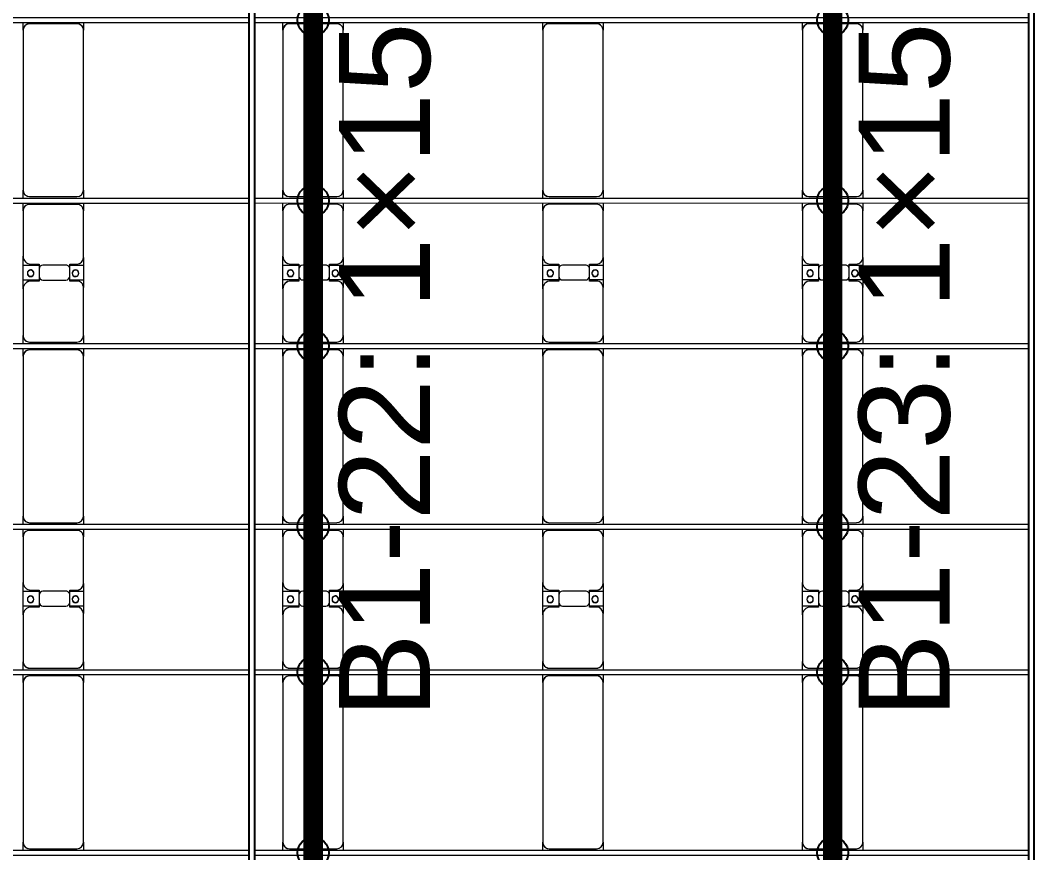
# Model space of a CAD drawing. Header units: millimetres. Extents: x -496478 to -186190, y -204059 to -87354.
# Drawn here: x -392996 to -385232, y -107343 to -100933 of the extents above; entities that cross this region are included whole.
import ezdxf

# ---------------------------------------------------------------- set-up
doc = ezdxf.new("R2010")
doc.units = ezdxf.units.MM
for name, color, linetype, lineweight in [('A-DETL-MBND', 5, 'Continuous', 9), ('A-GENM', 13, 'Continuous', 9), ('S-BEAM', 12, 'Continuous', 9)]:
    doc.layers.add(name, color=color, linetype=linetype, lineweight=lineweight)
doc.layers.add('GC-GHI CHU', color=2, linetype='Continuous')
doc.layers.add('GC-HOP 40x60 GIA CUONG', color=1, linetype='Continuous')
doc.styles.add('GC_VN', font='arial.ttf')

# ---------------------------------------------------------------- blocks, each defined once
blk = doc.blocks.new('Dai phao do pin - DẢI PHAO ĐỠ PIN-V24-BỐ TRÍ KHUNG KẾT CẤU BÈ PIN 01')
at = {"layer": 'A-DETL-MBND', "color": 8}
for p, q in [((59558, 241.6), (59619.7, 241.6)), ((60850.3, 241.6), (59619.7, 241.6)), ((60850.3, 241.6), (60908, 241.6)), ((60948, 241.6), (61009.7, 241.6)), ((61369.7, 241.6), (61009.7, 241.6)), ((61369.7, 241.6), (61552.2, 241.6)), ((61437.8, 241.6), (61620.3, 241.6)), ((61437.8, 118.2), (61437.8, 241.6)), ((61552.2, 241.6), (61552.2, 118.2)), ((61970.3, 241.6), (61620.3, 241.6)), ((61970.3, 241.6), (62028, 241.6)), ((62068, 241.6), (62129.7, 241.6)), ((63360.3, 241.6), (62129.7, 241.6)), ((63360.3, 241.6), (63418, 241.6)), ((63458, 241.6), (63519.7, 241.6)), ((63879.7, 241.6), (63519.7, 241.6)), ((63879.7, 241.6), (64062.2, 241.6)), ((63947.8, 241.6), (64130.3, 241.6)), ((63947.8, 118.2), (63947.8, 241.6)), ((64062.2, 241.6), (64062.2, 118.2)), ((64480.3, 241.6), (64130.3, 241.6)), ((64480.3, 241.6), (64538, 241.6)), ((64578, 241.6), (64639.7, 241.6)), ((65870.3, 241.6), (64639.7, 241.6)), ((65870.3, 241.6), (65928, 241.6)), ((59569.7, 191.6), (59569.7, -173.4)), ((60900.3, -173.4), (60900.3, 191.6)), ((60959.7, 191.6), (60959.7, -173.4)), ((61429.7, 118.2), (61429.7, 181.6)), ((61560.3, 181.6), (61560.3, 118.2)), ((62020.3, -173.4), (62020.3, 191.6)), ((62079.7, 191.6), (62079.7, -173.4)), ((63410.3, -173.4), (63410.3, 191.6)), ((63469.7, 191.6), (63469.7, -173.4)), ((63939.7, 118.2), (63939.7, 181.6)), ((64070.3, 181.6), (64070.3, 118.2)), ((64530.3, -173.4), (64530.3, 191.6)), ((64589.7, 191.6), (64589.7, -173.4)), ((65920.3, -173.4), (65920.3, 191.6)), ((61522.2, 118.2), (61429.7, 118.2)), ((61437.8, 88.2), (61437.8, -88.2)), ((61560.3, 118.2), (61467.8, 118.2)), ((61552.2, -88.2), (61552.2, 88.2)), ((64032.2, 118.2), (63939.7, 118.2)), ((63947.8, 88.2), (63947.8, -88.2)), ((64070.3, 118.2), (63977.8, 118.2)), ((64062.2, -88.2), (64062.2, 88.2)), ((61429.7, -173.4), (61429.7, -118.2)), ((61429.7, -118.2), (61522.2, -118.2)), ((61437.8, -223.4), (61437.8, -118.2)), ((61467.8, -118.2), (61560.3, -118.2)), ((61552.2, -118.2), (61552.2, -223.4)), ((61560.3, -118.2), (61560.3, -173.4)), ((63939.7, -173.4), (63939.7, -118.2)), ((63939.7, -118.2), (64032.2, -118.2)), ((63947.8, -223.4), (63947.8, -118.2)), ((63977.8, -118.2), (64070.3, -118.2)), ((64062.2, -118.2), (64062.2, -223.4)), ((64070.3, -118.2), (64070.3, -173.4)), ((59619.7, -223.4), (59558, -223.4)), ((59619.7, -223.4), (60850.3, -223.4)), ((60908, -223.4), (60850.3, -223.4)), ((61009.7, -223.4), (60948, -223.4)), ((61009.7, -223.4), (61379.7, -223.4)), ((61552.2, -223.4), (61379.7, -223.4)), ((61610.3, -223.4), (61437.8, -223.4)), ((61610.3, -223.4), (61970.3, -223.4)), ((62028, -223.4), (61970.3, -223.4)), ((62129.7, -223.4), (62068, -223.4)), ((62129.7, -223.4), (63360.3, -223.4)), ((63418, -223.4), (63360.3, -223.4)), ((63519.7, -223.4), (63458, -223.4)), ((63519.7, -223.4), (63889.7, -223.4)), ((64062.2, -223.4), (63889.7, -223.4)), ((64120.3, -223.4), (63947.8, -223.4)), ((64120.3, -223.4), (64480.3, -223.4)), ((64538, -223.4), (64480.3, -223.4)), ((64639.7, -223.4), (64578, -223.4)), ((64639.7, -223.4), (65870.3, -223.4)), ((65928, -223.4), (65870.3, -223.4))]:
    blk.add_line(p, q, dxfattribs=at)
for centre, radius, start, end in [((59619.7, 191.6), 50, 90, 180), ((59619.7, 191.6), 50, 105, 180), ((60850.3, 191.6), 50, 0, 90), ((60850.3, 191.6), 50, 15, 90), ((61009.7, 191.6), 50, 90, 180), ((61369.7, 181.6), 60, 0, 90), ((61620.3, 181.6), 60, 90, 180), ((61970.3, 191.6), 50, 0, 90), ((62129.7, 191.6), 50, 90, 180), ((62129.7, 191.6), 50, 105, 180), ((63360.3, 191.6), 50, 0, 90), ((63360.3, 191.6), 50, 15, 90), ((63519.7, 191.6), 50, 90, 180), ((63879.7, 181.6), 60, 0, 90), ((64130.3, 181.6), 60, 90, 180), ((64480.3, 191.6), 50, 0, 90), ((64639.7, 191.6), 50, 90, 180), ((64639.7, 191.6), 50, 105, 180), ((65870.3, 191.6), 50, 0, 90), ((65870.3, 191.6), 50, 15, 90), ((61009.7, 191.6), 50, 135, 180), ((61369.7, 181.6), 60, 0, 45), ((61488.6, 183.2), 25, 360, 180), ((61488.6, 183.2), 25, 180, 360), ((61491.4, 183.2), 25, 0, 180), ((61491.4, 183.2), 25, 180, 360), ((61491.4, 183.2), 25, 180, 195), ((61620.3, 181.6), 60, 135, 180), ((61970.3, 191.6), 50, 0, 45), ((63519.7, 191.6), 50, 135, 180), ((63879.7, 181.6), 60, 0, 45), ((63998.6, 183.2), 25, 0, 180), ((63998.6, 183.2), 25, 180, 360), ((64001.4, 183.2), 25, 0, 180), ((64001.4, 183.2), 25, 180, 0), ((64001.4, 183.2), 25, 180, 195), ((64130.3, 181.6), 60, 135, 180), ((64480.3, 191.6), 50, 0, 45), ((61467.8, 88.2), 30, 90, 180), ((61522.2, 88.2), 30, 0, 90), ((63977.8, 88.2), 30, 90, 180), ((64032.2, 88.2), 30, 0, 90), ((61467.8, -88.2), 30, 180, 270), ((61488.6, -161.8), 25, 360, 180), ((61491.4, -161.8), 25, 0, 180), ((61491.4, -161.8), 25, 120, 180), ((61491.4, -161.8), 25, 75, 105), ((61488.6, -161.8), 25, 75, 90), ((61488.6, -161.8), 25, 30, 45), ((61522.2, -88.2), 30, 270, 0), ((63977.8, -88.2), 30, 180, 270), ((63998.6, -161.8), 25, 0, 180), ((64001.4, -161.8), 25, 0, 180), ((64001.4, -161.8), 25, 135, 180), ((64001.4, -161.8), 25, 120, 127.5812), ((64001.4, -161.8), 25, 75, 105), ((63998.6, -161.8), 25, 75, 90), ((63998.6, -161.8), 25, 30, 45), ((64032.2, -88.2), 30, 270, 0), ((59619.7, -173.4), 50, 180, 270), ((59619.7, -173.4), 50, 180, 270), ((60850.3, -173.4), 50, 270, 0), ((60850.3, -173.4), 50, 285, 0), ((61009.7, -173.4), 50, 180, 270), ((61009.7, -173.4), 50, 180, 225), ((61379.7, -173.4), 50, 270, 360), ((61379.7, -173.4), 50, 315, 0), ((61488.6, -161.8), 25, 180, 360), ((61491.4, -161.8), 25, 180, 0), ((61488.6, -161.8), 25, 360, 15), ((61610.3, -173.4), 50, 180, 270), ((61610.3, -173.4), 50, 180, 225), ((61970.3, -173.4), 50, 270, 0), ((61970.3, -173.4), 50, 315, 0), ((62129.7, -173.4), 50, 180, 270), ((62129.7, -173.4), 50, 180, 270), ((63360.3, -173.4), 50, 270, 360), ((63360.3, -173.4), 50, 285, 360), ((63519.7, -173.4), 50, 180, 270), ((63519.7, -173.4), 50, 180, 225), ((63889.7, -173.4), 50, 270, 0), ((63889.7, -173.4), 50, 315, 0), ((63998.6, -161.8), 25, 180, 0), ((64001.4, -161.8), 25, 180, 360), ((63998.6, -161.8), 25, 0, 15), ((64120.3, -173.4), 50, 180, 270), ((64120.3, -173.4), 50, 180, 225), ((64480.3, -173.4), 50, 270, 0), ((64480.3, -173.4), 50, 315, 0), ((64639.7, -173.4), 50, 180, 270), ((64639.7, -173.4), 50, 180, 270), ((65870.3, -173.4), 50, 270, 0), ((65870.3, -173.4), 50, 285, 0)]:
    blk.add_arc(centre, radius, start, end, dxfattribs=at)
blk = doc.blocks.new('Dai phao do pin - DẢI PHAO ĐỠ PIN-V25-BỐ TRÍ KHUNG KẾT CẤU BÈ PIN 01')
at = {"layer": 'A-DETL-MBND', "color": 8}
for p, q in [((59558, 241.6), (59619.7, 241.6)), ((60850.3, 241.6), (59619.7, 241.6)), ((60850.3, 241.6), (60908, 241.6)), ((60948, 241.6), (61009.7, 241.6)), ((61369.7, 241.6), (61009.7, 241.6)), ((61369.7, 241.6), (61552.2, 241.6)), ((61437.8, 241.6), (61620.3, 241.6)), ((61437.8, 118.2), (61437.8, 241.6)), ((61552.2, 241.6), (61552.2, 118.2)), ((61970.3, 241.6), (61620.3, 241.6)), ((61970.3, 241.6), (62028, 241.6)), ((62068, 241.6), (62129.7, 241.6)), ((63360.3, 241.6), (62129.7, 241.6)), ((63360.3, 241.6), (63418, 241.6)), ((63458, 241.6), (63519.7, 241.6)), ((63879.7, 241.6), (63519.7, 241.6)), ((63879.7, 241.6), (64062.2, 241.6)), ((63947.8, 241.6), (64130.3, 241.6)), ((63947.8, 118.2), (63947.8, 241.6)), ((64062.2, 241.6), (64062.2, 118.2)), ((64480.3, 241.6), (64130.3, 241.6)), ((64480.3, 241.6), (64538, 241.6)), ((64578, 241.6), (64639.7, 241.6)), ((65870.3, 241.6), (64639.7, 241.6)), ((65870.3, 241.6), (65928, 241.6)), ((59569.7, 191.6), (59569.7, -173.4)), ((60900.3, -173.4), (60900.3, 191.6)), ((60959.7, 191.6), (60959.7, -173.4)), ((61429.7, 118.2), (61429.7, 181.6)), ((61560.3, 181.6), (61560.3, 118.2)), ((62020.3, -173.4), (62020.3, 191.6)), ((62079.7, 191.6), (62079.7, -173.4)), ((63410.3, -173.4), (63410.3, 191.6)), ((63469.7, 191.6), (63469.7, -173.4)), ((63939.7, 118.2), (63939.7, 181.6)), ((64070.3, 181.6), (64070.3, 118.2)), ((64530.3, -173.4), (64530.3, 191.6)), ((64589.7, 191.6), (64589.7, -173.4)), ((65920.3, -173.4), (65920.3, 191.6)), ((61522.2, 118.2), (61429.7, 118.2)), ((61437.8, 88.2), (61437.8, -88.2)), ((61560.3, 118.2), (61467.8, 118.2)), ((61552.2, -88.2), (61552.2, 88.2)), ((64032.2, 118.2), (63939.7, 118.2)), ((63947.8, 88.2), (63947.8, -88.2)), ((64070.3, 118.2), (63977.8, 118.2)), ((64062.2, -88.2), (64062.2, 88.2)), ((61429.7, -173.4), (61429.7, -118.2)), ((61429.7, -118.2), (61522.2, -118.2)), ((61437.8, -223.4), (61437.8, -118.2)), ((61467.8, -118.2), (61560.3, -118.2)), ((61552.2, -118.2), (61552.2, -223.4)), ((61560.3, -118.2), (61560.3, -173.4)), ((63939.7, -173.4), (63939.7, -118.2)), ((63939.7, -118.2), (64032.2, -118.2)), ((63947.8, -223.4), (63947.8, -118.2)), ((63977.8, -118.2), (64070.3, -118.2)), ((64062.2, -118.2), (64062.2, -223.4)), ((64070.3, -118.2), (64070.3, -173.4)), ((59619.7, -223.4), (59558, -223.4)), ((59619.7, -223.4), (60850.3, -223.4)), ((60908, -223.4), (60850.3, -223.4)), ((61009.7, -223.4), (60948, -223.4)), ((61009.7, -223.4), (61379.7, -223.4)), ((61552.2, -223.4), (61379.7, -223.4)), ((61610.3, -223.4), (61437.8, -223.4)), ((61610.3, -223.4), (61970.3, -223.4)), ((62028, -223.4), (61970.3, -223.4)), ((62129.7, -223.4), (62068, -223.4)), ((62129.7, -223.4), (63360.3, -223.4)), ((63418, -223.4), (63360.3, -223.4)), ((63519.7, -223.4), (63458, -223.4)), ((63519.7, -223.4), (63889.7, -223.4)), ((64062.2, -223.4), (63889.7, -223.4)), ((64120.3, -223.4), (63947.8, -223.4)), ((64120.3, -223.4), (64480.3, -223.4)), ((64538, -223.4), (64480.3, -223.4)), ((64639.7, -223.4), (64578, -223.4)), ((64639.7, -223.4), (65870.3, -223.4)), ((65928, -223.4), (65870.3, -223.4))]:
    blk.add_line(p, q, dxfattribs=at)
for centre, radius, start, end in [((59619.7, 191.6), 50, 90, 180), ((59619.7, 191.6), 50, 105, 180), ((60850.3, 191.6), 50, 0, 90), ((60850.3, 191.6), 50, 15, 90), ((61009.7, 191.6), 50, 90, 180), ((61369.7, 181.6), 60, 0, 90), ((61620.3, 181.6), 60, 90, 180), ((61970.3, 191.6), 50, 0, 90), ((62129.7, 191.6), 50, 90, 180), ((62129.7, 191.6), 50, 105, 180), ((63360.3, 191.6), 50, 0, 90), ((63360.3, 191.6), 50, 15, 90), ((63519.7, 191.6), 50, 90, 180), ((63879.7, 181.6), 60, 0, 90), ((64130.3, 181.6), 60, 90, 180), ((64480.3, 191.6), 50, 0, 90), ((64639.7, 191.6), 50, 90, 180), ((64639.7, 191.6), 50, 105, 180), ((65870.3, 191.6), 50, 0, 90), ((65870.3, 191.6), 50, 15, 90), ((61009.7, 191.6), 50, 135, 180), ((61369.7, 181.6), 60, 0, 45), ((61488.6, 183.2), 25, 360, 180), ((61488.6, 183.2), 25, 180, 360), ((61491.4, 183.2), 25, 0, 180), ((61491.4, 183.2), 25, 180, 360), ((61491.4, 183.2), 25, 180, 195), ((61620.3, 181.6), 60, 135, 180), ((61970.3, 191.6), 50, 0, 45), ((63519.7, 191.6), 50, 135, 180), ((63879.7, 181.6), 60, 0, 45), ((63998.6, 183.2), 25, 0, 180), ((63998.6, 183.2), 25, 180, 360), ((64001.4, 183.2), 25, 0, 180), ((64001.4, 183.2), 25, 180, 0), ((64001.4, 183.2), 25, 180, 195), ((64130.3, 181.6), 60, 135, 180), ((64480.3, 191.6), 50, 0, 45), ((61467.8, 88.2), 30, 90, 180), ((61522.2, 88.2), 30, 0, 90), ((63977.8, 88.2), 30, 90, 180), ((64032.2, 88.2), 30, 0, 90), ((61467.8, -88.2), 30, 180, 270), ((61488.6, -161.8), 25, 360, 180), ((61491.4, -161.8), 25, 0, 180), ((61491.4, -161.8), 25, 120, 180), ((61491.4, -161.8), 25, 75, 105), ((61488.6, -161.8), 25, 75, 90), ((61488.6, -161.8), 25, 30, 45), ((61522.2, -88.2), 30, 270, 0), ((63977.8, -88.2), 30, 180, 270), ((63998.6, -161.8), 25, 0, 180), ((64001.4, -161.8), 25, 0, 180), ((64001.4, -161.8), 25, 135, 180), ((64001.4, -161.8), 25, 120, 127.65792), ((64001.4, -161.8), 25, 75, 105), ((63998.6, -161.8), 25, 75, 90), ((63998.6, -161.8), 25, 30, 45), ((64032.2, -88.2), 30, 270, 0), ((59619.7, -173.4), 50, 180, 270), ((59619.7, -173.4), 50, 180, 270), ((60850.3, -173.4), 50, 270, 0), ((60850.3, -173.4), 50, 285, 0), ((61009.7, -173.4), 50, 180, 270), ((61009.7, -173.4), 50, 180, 225), ((61379.7, -173.4), 50, 270, 360), ((61379.7, -173.4), 50, 315, 0), ((61488.6, -161.8), 25, 180, 360), ((61491.4, -161.8), 25, 180, 0), ((61488.6, -161.8), 25, 360, 15), ((61610.3, -173.4), 50, 180, 270), ((61610.3, -173.4), 50, 180, 225), ((61970.3, -173.4), 50, 270, 0), ((61970.3, -173.4), 50, 315, 0), ((62129.7, -173.4), 50, 180, 270), ((62129.7, -173.4), 50, 180, 270), ((63360.3, -173.4), 50, 270, 360), ((63360.3, -173.4), 50, 285, 360), ((63519.7, -173.4), 50, 180, 270), ((63519.7, -173.4), 50, 180, 225), ((63889.7, -173.4), 50, 270, 0), ((63889.7, -173.4), 50, 315, 0), ((63998.6, -161.8), 25, 180, 0), ((64001.4, -161.8), 25, 180, 360), ((63998.6, -161.8), 25, 0, 15), ((64120.3, -173.4), 50, 180, 270), ((64120.3, -173.4), 50, 180, 225), ((64480.3, -173.4), 50, 270, 0), ((64480.3, -173.4), 50, 315, 0), ((64639.7, -173.4), 50, 180, 270), ((64639.7, -173.4), 50, 180, 270), ((65870.3, -173.4), 50, 270, 0), ((65870.3, -173.4), 50, 285, 0)]:
    blk.add_arc(centre, radius, start, end, dxfattribs=at)
blk = doc.blocks.new('Dai phao do pin - DẢI PHAO ĐỠ PIN-V26-BỐ TRÍ KHUNG KẾT CẤU BÈ PIN 01')
at = {"layer": 'A-DETL-MBND', "color": 8}
for p, q in [((59558, 241.6), (59619.7, 241.6)), ((60850.3, 241.6), (59619.7, 241.6)), ((60850.3, 241.6), (60908, 241.6)), ((60948, 241.6), (61009.7, 241.6)), ((61369.7, 241.6), (61009.7, 241.6)), ((61369.7, 241.6), (61552.2, 241.6)), ((61437.8, 241.6), (61620.3, 241.6)), ((61437.8, 118.2), (61437.8, 241.6)), ((61552.2, 241.6), (61552.2, 118.2)), ((61970.3, 241.6), (61620.3, 241.6)), ((61970.3, 241.6), (62028, 241.6)), ((62068, 241.6), (62129.7, 241.6)), ((63360.3, 241.6), (62129.7, 241.6)), ((63360.3, 241.6), (63418, 241.6)), ((63458, 241.6), (63519.7, 241.6)), ((63879.7, 241.6), (63519.7, 241.6)), ((63879.7, 241.6), (64062.2, 241.6)), ((63947.8, 241.6), (64130.3, 241.6)), ((63947.8, 118.2), (63947.8, 241.6)), ((64062.2, 241.6), (64062.2, 118.2)), ((64480.3, 241.6), (64130.3, 241.6)), ((64480.3, 241.6), (64538, 241.6)), ((64578, 241.6), (64639.7, 241.6)), ((65870.3, 241.6), (64639.7, 241.6)), ((65870.3, 241.6), (65928, 241.6)), ((59569.7, 191.6), (59569.7, -173.4)), ((60900.3, -173.4), (60900.3, 191.6)), ((60959.7, 191.6), (60959.7, -173.4)), ((61429.7, 118.2), (61429.7, 181.6)), ((61560.3, 181.6), (61560.3, 118.2)), ((62020.3, -173.4), (62020.3, 191.6)), ((62079.7, 191.6), (62079.7, -173.4)), ((63410.3, -173.4), (63410.3, 191.6)), ((63469.7, 191.6), (63469.7, -173.4)), ((63939.7, 118.2), (63939.7, 181.6)), ((64070.3, 181.6), (64070.3, 118.2)), ((64530.3, -173.4), (64530.3, 191.6)), ((64589.7, 191.6), (64589.7, -173.4)), ((65920.3, -173.4), (65920.3, 191.6)), ((61522.2, 118.2), (61429.7, 118.2)), ((61437.8, 88.2), (61437.8, -88.2)), ((61560.3, 118.2), (61467.8, 118.2)), ((61552.2, -88.2), (61552.2, 88.2)), ((64032.2, 118.2), (63939.7, 118.2)), ((63947.8, 88.2), (63947.8, -88.2)), ((64070.3, 118.2), (63977.8, 118.2)), ((64062.2, -88.2), (64062.2, 88.2)), ((61429.7, -173.4), (61429.7, -118.2)), ((61429.7, -118.2), (61522.2, -118.2)), ((61437.8, -223.4), (61437.8, -122.7)), ((61467.8, -118.2), (61560.3, -118.2)), ((61552.2, -122.7), (61552.2, -223.4)), ((61560.3, -118.2), (61560.3, -173.4)), ((63939.7, -173.4), (63939.7, -118.2)), ((63939.7, -118.2), (64032.2, -118.2)), ((63947.8, -223.4), (63947.8, -122.8)), ((63977.8, -118.2), (64070.3, -118.2)), ((64062.2, -122.8), (64062.2, -223.4)), ((64070.3, -118.2), (64070.3, -173.4)), ((59619.7, -223.4), (59558, -223.4)), ((59619.7, -223.4), (60850.3, -223.4)), ((60908, -223.4), (60850.3, -223.4)), ((61009.7, -223.4), (60948, -223.4)), ((61009.7, -223.4), (61379.7, -223.4)), ((61552.2, -223.4), (61379.7, -223.4)), ((61610.3, -223.4), (61437.8, -223.4)), ((61610.3, -223.4), (61970.3, -223.4)), ((62028, -223.4), (61970.3, -223.4)), ((62129.7, -223.4), (62068, -223.4)), ((62129.7, -223.4), (63360.3, -223.4)), ((63418, -223.4), (63360.3, -223.4)), ((63519.7, -223.4), (63458, -223.4)), ((63519.7, -223.4), (63889.7, -223.4)), ((64062.2, -223.4), (63889.7, -223.4)), ((64120.3, -223.4), (63947.8, -223.4)), ((64120.3, -223.4), (64480.3, -223.4)), ((64538, -223.4), (64480.3, -223.4)), ((64639.7, -223.4), (64578, -223.4)), ((64639.7, -223.4), (65870.3, -223.4)), ((65928, -223.4), (65870.3, -223.4))]:
    blk.add_line(p, q, dxfattribs=at)
for centre, radius, start, end in [((59619.7, 191.6), 50, 90, 180), ((59619.7, 191.6), 50, 105, 180), ((60850.3, 191.6), 50, 0, 90), ((60850.3, 191.6), 50, 15, 90), ((61009.7, 191.6), 50, 90, 180), ((61369.7, 181.6), 60, 0, 90), ((61620.3, 181.6), 60, 90, 180), ((61970.3, 191.6), 50, 0, 90), ((62129.7, 191.6), 50, 90, 180), ((62129.7, 191.6), 50, 105, 180), ((63360.3, 191.6), 50, 0, 90), ((63360.3, 191.6), 50, 15, 90), ((63519.7, 191.6), 50, 90, 180), ((63879.7, 181.6), 60, 0, 90), ((64130.3, 181.6), 60, 90, 180), ((64480.3, 191.6), 50, 0, 90), ((64639.7, 191.6), 50, 90, 180), ((64639.7, 191.6), 50, 105, 180), ((65870.3, 191.6), 50, 0, 90), ((65870.3, 191.6), 50, 15, 90), ((61009.7, 191.6), 50, 135, 180), ((61369.7, 181.6), 60, 0, 45), ((61488.6, 183.2), 25, 360, 180), ((61488.6, 183.2), 25, 180, 360), ((61491.4, 183.2), 25, 0, 180), ((61491.4, 183.2), 25, 180, 360), ((61491.4, 183.2), 25, 180, 195), ((61620.3, 181.6), 60, 135, 180), ((61970.3, 191.6), 50, 0, 45), ((63519.7, 191.6), 50, 135, 180), ((63879.7, 181.6), 60, 0, 45), ((63998.6, 183.2), 25, 0, 180), ((63998.6, 183.2), 25, 180, 360), ((64001.4, 183.2), 25, 0, 180), ((64001.4, 183.2), 25, 180, 0), ((64001.4, 183.2), 25, 180, 195), ((64130.3, 181.6), 60, 135, 180), ((64480.3, 191.6), 50, 0, 45), ((61467.8, 88.2), 30, 90, 180), ((61522.2, 88.2), 30, 0, 90), ((63977.8, 88.2), 30, 90, 180), ((64032.2, 88.2), 30, 0, 90), ((61467.8, -88.2), 30, 180, 270), ((61488.6, -161.8), 25, 360, 180), ((61491.4, -161.8), 25, 0, 180), ((61491.4, -161.8), 25, 120, 180), ((61491.4, -161.8), 25, 75, 105), ((61488.6, -161.8), 25, 75, 90), ((61488.6, -161.8), 25, 30, 45), ((61522.2, -88.2), 30, 270, 0), ((63977.8, -88.2), 30, 180, 270), ((63998.6, -161.8), 25, 0, 180), ((64001.4, -161.8), 25, 0, 180), ((64001.4, -161.8), 25, 135, 180), ((64001.4, -161.8), 25, 120, 127.73464), ((64001.4, -161.8), 25, 75, 105), ((63998.6, -161.8), 25, 75, 90), ((63998.6, -161.8), 25, 30, 45), ((64032.2, -88.2), 30, 270, 0), ((59619.7, -173.4), 50, 180, 270), ((59619.7, -173.4), 50, 180, 270), ((60850.3, -173.4), 50, 270, 0), ((60850.3, -173.4), 50, 285, 0), ((61009.7, -173.4), 50, 180, 270), ((61009.7, -173.4), 50, 180, 225), ((61379.7, -173.4), 50, 270, 360), ((61379.7, -173.4), 50, 315, 0), ((61488.6, -161.8), 25, 180, 360), ((61491.4, -161.8), 25, 180, 0), ((61488.6, -161.8), 25, 360, 15), ((61610.3, -173.4), 50, 180, 270), ((61610.3, -173.4), 50, 180, 225), ((61970.3, -173.4), 50, 270, 0), ((61970.3, -173.4), 50, 315, 0), ((62129.7, -173.4), 50, 180, 270), ((62129.7, -173.4), 50, 180, 270), ((63360.3, -173.4), 50, 270, 360), ((63360.3, -173.4), 50, 285, 360), ((63519.7, -173.4), 50, 180, 270), ((63519.7, -173.4), 50, 180, 225), ((63889.7, -173.4), 50, 270, 0), ((63889.7, -173.4), 50, 315, 0), ((63998.6, -161.8), 25, 180, 0), ((64001.4, -161.8), 25, 180, 360), ((63998.6, -161.8), 25, 0, 15), ((64120.3, -173.4), 50, 180, 270), ((64120.3, -173.4), 50, 180, 225), ((64480.3, -173.4), 50, 270, 0), ((64480.3, -173.4), 50, 315, 0), ((64639.7, -173.4), 50, 180, 270), ((64639.7, -173.4), 50, 180, 270), ((65870.3, -173.4), 50, 270, 0), ((65870.3, -173.4), 50, 285, 0)]:
    blk.add_arc(centre, radius, start, end, dxfattribs=at)
blk = doc.blocks.new('Dai phao do pin - DẢI PHAO ĐỠ PIN-V27-BỐ TRÍ KHUNG KẾT CẤU BÈ PIN 01')
at = {"layer": 'A-DETL-MBND', "color": 8}
for p, q in [((59558, 241.6), (59619.7, 241.6)), ((60850.3, 241.6), (59619.7, 241.6)), ((60850.3, 241.6), (60908, 241.6)), ((60948, 241.6), (61009.7, 241.6)), ((61369.7, 241.6), (61009.7, 241.6)), ((61369.7, 241.6), (61552.2, 241.6)), ((61437.8, 241.6), (61620.3, 241.6)), ((61437.8, 118.2), (61437.8, 241.6)), ((61552.2, 241.6), (61552.2, 118.2)), ((61970.3, 241.6), (61620.3, 241.6)), ((61970.3, 241.6), (62028, 241.6)), ((62068, 241.6), (62129.7, 241.6)), ((63360.3, 241.6), (62129.7, 241.6)), ((63360.3, 241.6), (63418, 241.6)), ((63458, 241.6), (63519.7, 241.6)), ((63879.7, 241.6), (63519.7, 241.6)), ((63879.7, 241.6), (64062.2, 241.6)), ((63947.8, 241.6), (64130.3, 241.6)), ((63947.8, 118.2), (63947.8, 241.6)), ((64062.2, 241.6), (64062.2, 118.2)), ((64480.3, 241.6), (64130.3, 241.6)), ((64480.3, 241.6), (64538, 241.6)), ((64578, 241.6), (64639.7, 241.6)), ((65870.3, 241.6), (64639.7, 241.6)), ((65870.3, 241.6), (65928, 241.6)), ((59569.7, 191.6), (59569.7, -173.4)), ((60900.3, -173.4), (60900.3, 191.6)), ((60959.7, 191.6), (60959.7, -173.4)), ((61429.7, 118.2), (61429.7, 181.6)), ((61560.3, 181.6), (61560.3, 118.2)), ((62020.3, -173.4), (62020.3, 191.6)), ((62079.7, 191.6), (62079.7, -173.4)), ((63410.3, -173.4), (63410.3, 191.6)), ((63469.7, 191.6), (63469.7, -173.4)), ((63939.7, 118.2), (63939.7, 181.6)), ((64070.3, 181.6), (64070.3, 118.2)), ((64530.3, -173.4), (64530.3, 191.6)), ((64589.7, 191.6), (64589.7, -173.4)), ((65920.3, -173.4), (65920.3, 191.6)), ((61522.2, 118.2), (61429.7, 118.2)), ((61437.8, 88.2), (61437.8, -88.2)), ((61560.3, 118.2), (61467.8, 118.2)), ((61552.2, -88.2), (61552.2, 88.2)), ((64032.2, 118.2), (63939.7, 118.2)), ((63947.8, 88.2), (63947.8, -88.2)), ((64070.3, 118.2), (63977.8, 118.2)), ((64062.2, -88.2), (64062.2, 88.2)), ((61429.7, -173.4), (61429.7, -118.2)), ((61429.7, -118.2), (61522.2, -118.2)), ((61437.8, -223.4), (61437.8, -118.2)), ((61467.8, -118.2), (61560.3, -118.2)), ((61552.2, -118.2), (61552.2, -223.4)), ((61560.3, -118.2), (61560.3, -173.4)), ((63939.7, -173.4), (63939.7, -118.2)), ((63939.7, -118.2), (64032.2, -118.2)), ((63947.8, -223.4), (63947.8, -118.2)), ((63977.8, -118.2), (64070.3, -118.2)), ((64062.2, -118.2), (64062.2, -223.4)), ((64070.3, -118.2), (64070.3, -173.4)), ((59619.7, -223.4), (59558, -223.4)), ((59619.7, -223.4), (60850.3, -223.4)), ((60908, -223.4), (60850.3, -223.4)), ((61009.7, -223.4), (60948, -223.4)), ((61009.7, -223.4), (61379.7, -223.4)), ((61552.2, -223.4), (61379.7, -223.4)), ((61610.3, -223.4), (61437.8, -223.4)), ((61610.3, -223.4), (61970.3, -223.4)), ((62028, -223.4), (61970.3, -223.4)), ((62129.7, -223.4), (62068, -223.4)), ((62129.7, -223.4), (63360.3, -223.4)), ((63418, -223.4), (63360.3, -223.4)), ((63519.7, -223.4), (63458, -223.4)), ((63519.7, -223.4), (63889.7, -223.4)), ((64062.2, -223.4), (63889.7, -223.4)), ((64120.3, -223.4), (63947.8, -223.4)), ((64120.3, -223.4), (64480.3, -223.4)), ((64538, -223.4), (64480.3, -223.4)), ((64639.7, -223.4), (64578, -223.4)), ((64639.7, -223.4), (65870.3, -223.4)), ((65928, -223.4), (65870.3, -223.4))]:
    blk.add_line(p, q, dxfattribs=at)
for centre, radius, start, end in [((59619.7, 191.6), 50, 90, 180), ((59619.7, 191.6), 50, 105, 180), ((60850.3, 191.6), 50, 0, 90), ((60850.3, 191.6), 50, 15, 90), ((61009.7, 191.6), 50, 90, 180), ((61369.7, 181.6), 60, 0, 90), ((61620.3, 181.6), 60, 90, 180), ((61970.3, 191.6), 50, 0, 90), ((62129.7, 191.6), 50, 90, 180), ((62129.7, 191.6), 50, 105, 180), ((63360.3, 191.6), 50, 0, 90), ((63360.3, 191.6), 50, 15, 90), ((63519.7, 191.6), 50, 90, 180), ((63879.7, 181.6), 60, 0, 90), ((64130.3, 181.6), 60, 90, 180), ((64480.3, 191.6), 50, 0, 90), ((64639.7, 191.6), 50, 90, 180), ((64639.7, 191.6), 50, 105, 180), ((65870.3, 191.6), 50, 0, 90), ((65870.3, 191.6), 50, 15, 90), ((61009.7, 191.6), 50, 135, 180), ((61369.7, 181.6), 60, 0, 45), ((61488.6, 183.2), 25, 360, 180), ((61488.6, 183.2), 25, 180, 360), ((61491.4, 183.2), 25, 0, 180), ((61491.4, 183.2), 25, 180, 360), ((61491.4, 183.2), 25, 180, 195), ((61620.3, 181.6), 60, 135, 180), ((61970.3, 191.6), 50, 0, 45), ((63519.7, 191.6), 50, 135, 180), ((63879.7, 181.6), 60, 0, 45), ((63998.6, 183.2), 25, 0, 180), ((63998.6, 183.2), 25, 180, 360), ((64001.4, 183.2), 25, 0, 180), ((64001.4, 183.2), 25, 180, 0), ((64001.4, 183.2), 25, 180, 195), ((64130.3, 181.6), 60, 135, 180), ((64480.3, 191.6), 50, 0, 45), ((61467.8, 88.2), 30, 90, 180), ((61522.2, 88.2), 30, 0, 90), ((63977.8, 88.2), 30, 90, 180), ((64032.2, 88.2), 30, 0, 90), ((61467.8, -88.2), 30, 180, 270), ((61488.6, -161.8), 25, 360, 180), ((61491.4, -161.8), 25, 0, 180), ((61491.4, -161.8), 25, 120, 180), ((61491.4, -161.8), 25, 75, 105), ((61488.6, -161.8), 25, 75, 90), ((61488.6, -161.8), 25, 30, 45), ((61522.2, -88.2), 30, 270, 0), ((63977.8, -88.2), 30, 180, 270), ((63998.6, -161.8), 25, 0, 180), ((64001.4, -161.8), 25, 0, 180), ((64001.4, -161.8), 25, 135, 180), ((64001.4, -161.8), 25, 120, 127.81135), ((64001.4, -161.8), 25, 75, 105), ((63998.6, -161.8), 25, 75, 90), ((63998.6, -161.8), 25, 30, 45), ((64032.2, -88.2), 30, 270, 0), ((59619.7, -173.4), 50, 180, 270), ((59619.7, -173.4), 50, 180, 270), ((60850.3, -173.4), 50, 270, 0), ((60850.3, -173.4), 50, 285, 0), ((61009.7, -173.4), 50, 180, 270), ((61009.7, -173.4), 50, 180, 225), ((61379.7, -173.4), 50, 270, 360), ((61379.7, -173.4), 50, 315, 0), ((61488.6, -161.8), 25, 180, 360), ((61491.4, -161.8), 25, 180, 0), ((61488.6, -161.8), 25, 360, 15), ((61610.3, -173.4), 50, 180, 270), ((61610.3, -173.4), 50, 180, 225), ((61970.3, -173.4), 50, 270, 0), ((61970.3, -173.4), 50, 315, 0), ((62129.7, -173.4), 50, 180, 270), ((62129.7, -173.4), 50, 180, 270), ((63360.3, -173.4), 50, 270, 360), ((63360.3, -173.4), 50, 285, 360), ((63519.7, -173.4), 50, 180, 270), ((63519.7, -173.4), 50, 180, 225), ((63889.7, -173.4), 50, 270, 0), ((63889.7, -173.4), 50, 315, 0), ((63998.6, -161.8), 25, 180, 0), ((64001.4, -161.8), 25, 180, 360), ((63998.6, -161.8), 25, 0, 15), ((64120.3, -173.4), 50, 180, 270), ((64120.3, -173.4), 50, 180, 225), ((64480.3, -173.4), 50, 270, 0), ((64480.3, -173.4), 50, 315, 0), ((64639.7, -173.4), 50, 180, 270), ((64639.7, -173.4), 50, 180, 270), ((65870.3, -173.4), 50, 270, 0), ((65870.3, -173.4), 50, 285, 0)]:
    blk.add_arc(centre, radius, start, end, dxfattribs=at)
blk = doc.blocks.new('Dầm C52 - Dầm C52-19519-BỐ TRÍ KHUNG KẾT CẤU BÈ PIN 01')
at = {"layer": 'S-BEAM', "color": 1}
for p, q in [((20500, 20), (26460, 20)), ((26500, 20), (32460, 20)), ((26460, -20), (20500, -20)), ((32460, -20), (26500, -20))]:
    blk.add_line(p, q, dxfattribs=at)
blk = doc.blocks.new('Dầm C52 - Hộp 40x60-24147-BỐ TRÍ KHUNG KẾT CẤU BÈ PIN 01')
at = {"layer": 'S-BEAM', "color": 3, "lineweight": 25}
for p, q in [((-37857.1, 20), (37857.1, 20)), ((37857.1, -20), (-37857.1, -20))]:
    blk.add_line(p, q, dxfattribs=at)
blk = doc.blocks.new('HOBANMONG_BEPIN 1_rvt-1-BỐ TRÍ KHUNG KẾT CẤU BÈ PIN 01')
at = {"layer": 'A-GENM', "lineweight": 9, "rotation": 90.00075860989342}
for name, p in [('Dai phao do pin - DẢI PHAO ĐỠ PIN-V24-BỐ TRÍ KHUNG KẾT CẤU BÈ PIN 01', (-392731.7, -166881.1)), ('Dai phao do pin - DẢI PHAO ĐỠ PIN-V25-BỐ TRÍ KHUNG KẾT CẤU BÈ PIN 01', (-390731.7, -166881)), ('Dai phao do pin - DẢI PHAO ĐỠ PIN-V26-BỐ TRÍ KHUNG KẾT CẤU BÈ PIN 01', (-388731.7, -166881)), ('Dai phao do pin - DẢI PHAO ĐỠ PIN-V27-BỐ TRÍ KHUNG KẾT CẤU BÈ PIN 01', (-386731.7, -166881))]:
    blk.add_blockref(name, p, dxfattribs=at)
at = {"layer": 'S-BEAM', "lineweight": 9}
for name, p, rotation in [('Dầm C52 - Hộp 40x60-24147-BỐ TRÍ KHUNG KẾT CẤU BÈ PIN 01', (-391212.2, -133140.3), 90.00075860989166), ('Dầm C52 - Hộp 40x60-24147-BỐ TRÍ KHUNG KẾT CẤU BÈ PIN 01', (-385212.2, -133140.2), 90.00075860989166), ('Dầm C52 - Dầm C52-19519-BỐ TRÍ KHUNG KẾT CẤU BÈ PIN 01', (-364732.6, -100932.7), 180.0007586094741), ('Dầm C52 - Dầm C52-19519-BỐ TRÍ KHUNG KẾT CẤU BÈ PIN 01', (-364732.6, -102322.7), 180.0007586094741), ('Dầm C52 - Dầm C52-19519-BỐ TRÍ KHUNG KẾT CẤU BÈ PIN 01', (-364732.6, -103442.7), 180.0007586094741), ('Dầm C52 - Dầm C52-19519-BỐ TRÍ KHUNG KẾT CẤU BÈ PIN 01', (-364732.6, -104832.7), 180.0007586094741), ('Dầm C52 - Dầm C52-19519-BỐ TRÍ KHUNG KẾT CẤU BÈ PIN 01', (-364732.5, -105952.7), 180.0007586094741), ('Dầm C52 - Dầm C52-19519-BỐ TRÍ KHUNG KẾT CẤU BÈ PIN 01', (-364732.5, -107342.7), 180.0007586094741)]:
    blk.add_blockref(name, p, dxfattribs=dict(at, rotation=rotation))

msp = doc.modelspace()

# ---------------------------------------------------------------- linework, layer by layer
at = {"layer": 'GC-HOP 40x60 GIA CUONG', "const_width": 150}
for points in [[(-390741.3, -110805.4), (-390741.3, -95805.4)], [(-386741.3, -110805.4), (-386741.3, -95805.4)]]:
    msp.add_lwpolyline(points, dxfattribs=at)
at = {"layer": 'GC-HOP 40x60 GIA CUONG'}
for centre in [(-390741.3, -100932.7), (-386741.3, -100932.7), (-390741.3, -102322.7), (-386741.3, -102322.7), (-390741.3, -103442.7), (-386741.3, -103442.7), (-390741.3, -104832.7), (-386741.3, -104832.7), (-390741.3, -105952.7), (-386741.3, -105952.7), (-390741.3, -107342.7), (-386741.3, -107342.7)]:
    msp.add_circle(centre, 120, dxfattribs=at)

# ---------------------------------------------------------------- block references
at = {"lineweight": 5}
msp.add_blockref('HOBANMONG_BEPIN 1_rvt-1-BỐ TRÍ KHUNG KẾT CẤU BÈ PIN 01', (0, 0), dxfattribs=at)

# ---------------------------------------------------------------- texts
at = {"layer": 'GC-GHI CHU', "style": 'GC_VN'}
for s, p in [('B1-22: 1×15,0 m', (-389841.3, -106305.4)), ('B1-23: 1×15,0 m', (-385841.3, -106305.4))]:
    msp.add_text(s, height=700, rotation=90, dxfattribs=at).set_placement(p)

doc.saveas('drawing.dxf')
